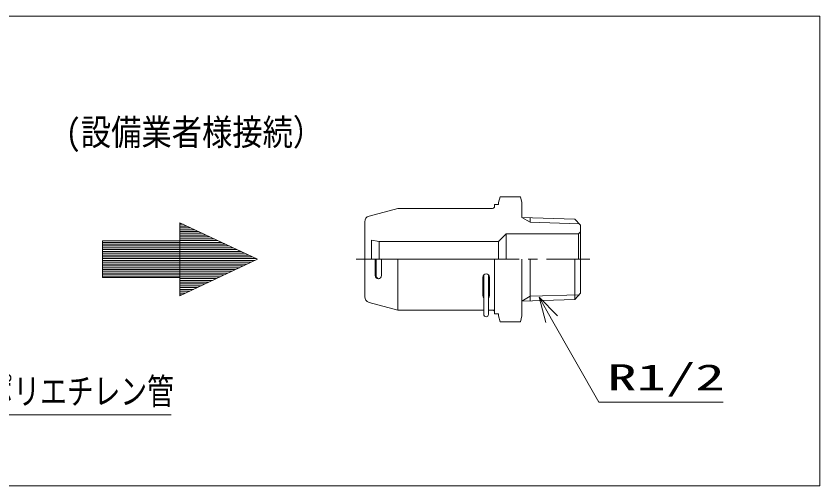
# Model space of a CAD drawing. Units: millimetres on the paper. Extents: x -305 to 305, y -152 to 152.
# Drawn here: x -155.7 to -66.9, y -30.8 to 21.1 of the extents above; entities that cross this region are included whole.
import ezdxf
from ezdxf.enums import TextEntityAlignment as Align

# ---------------------------------------------------------------- set-up
doc = ezdxf.new("R2010")
doc.units = ezdxf.units.MM
doc.linetypes.add('LONG_CHAIN', pattern=[21, 18, -1, 1, -1])
doc.layers.add('0-1_RV', color=7, linetype='Continuous', lineweight=9)
doc.layers.add('0-2_0', color=7, linetype='Continuous', lineweight=9)
doc.styles.add('ＭＳ ゴシック', font='')
doc.styles.get('ＭＳ ゴシック').set_extended_font_data('MS Gothic')

# ---------------------------------------------------------------- blocks, each defined once
blk = doc.blocks.new('_OPEN30')
at = {"layer": '0-2_0'}
blk.add_line((0, 0), (-1, 0), dxfattribs=at)
blk.add_lwpolyline([(-1, 0.2679), (0, 0), (-1, -0.2679)], dxfattribs=at)

msp = doc.modelspace()

# ---------------------------------------------------------------- linework, layer by layer
at = {"layer": '0-1_RV'}
for p, q in [((-217.239, 21.087), (-66.877, 21.087)), ((-66.877, 21.087), (-66.877, -30.838)), ((-102.382, 0.478), (-102.209, 1.126)), ((-102.209, 1.126), (-99.964, 1.126)), ((-99.964, 1.126), (-99.79, 0.478)), ((-102.814, 0.262), (-102.814, 0.046)), ((-102.814, 0.262), (-102.382, 0.262)), ((-102.382, 0.478), (-102.382, 0.262)), ((-99.79, -1.163), (-99.79, 0.478)), ((-116.676, -1.021), (-113.498, -0.17)), ((-113.498, -0.17), (-103.03, -0.17)), ((-137.571, -1.753), (-137.571, -9.818)), ((-137.571, -1.753), (-129.006, -5.786)), ((-117.157, -1.647), (-117.157, -5.786)), ((-99.79, -1.163), (-98.871, -1.694)), ((-99.79, -1.163), (-93.958, -1.349)), ((-98.871, -1.694), (-98.871, -1.193)), ((-98.871, -1.694), (-93.472, -1.867)), ((-93.958, -1.349), (-93.31, -2.039)), ((-137.219, -1.918), (-137.571, -1.918)), ((-136.794, -2.118), (-137.571, -2.118)), ((-136.37, -2.318), (-137.571, -2.318)), ((-135.945, -2.518), (-137.571, -2.518)), ((-93.31, -5.786), (-93.31, -2.039)), ((-135.52, -2.718), (-137.571, -2.718)), ((-135.095, -2.918), (-137.571, -2.918)), ((-134.671, -3.118), (-137.571, -3.118)), ((-134.246, -3.318), (-137.571, -3.318)), ((-133.821, -3.518), (-137.571, -3.518)), ((-102.382, -3.842), (-101.518, -2.978)), ((-93.526, -2.978), (-101.518, -2.978)), ((-101.518, -5.786), (-101.518, -2.978)), ((-93.526, -2.978), (-93.31, -2.762)), ((-93.526, -2.978), (-93.526, -5.786)), ((-146.135, -3.769), (-146.135, -7.802)), ((-146.135, -3.769), (-146.135, -7.802)), ((-137.571, -3.769), (-146.135, -3.769)), ((-132.972, -3.918), (-146.135, -3.918)), ((-132.547, -4.118), (-146.135, -4.118)), ((-132.122, -4.318), (-146.135, -4.318)), ((-133.396, -3.718), (-137.571, -3.718)), ((-116.422, -3.691), (-115.565, -3.842)), ((-116.422, -3.691), (-116.422, -5.786)), ((-115.565, -3.842), (-115.565, -5.786)), ((-102.382, -3.842), (-115.565, -3.842)), ((-102.382, -3.842), (-102.382, -5.786)), ((-131.697, -4.518), (-146.135, -4.518)), ((-131.273, -4.718), (-146.135, -4.718)), ((-130.848, -4.918), (-146.135, -4.918)), ((-130.423, -5.118), (-146.135, -5.118)), ((-129.999, -5.318), (-146.135, -5.318)), ((-129.574, -5.518), (-146.135, -5.518)), ((-129.149, -5.718), (-146.135, -5.718)), ((-129.288, -5.918), (-146.135, -5.918)), ((-129.713, -6.118), (-146.135, -6.118)), ((-129.006, -5.786), (-137.571, -9.818)), ((-117.157, -9.924), (-117.157, -5.786)), ((-116.008, -5.786), (-116.008, -7.591)), ((-115.897, -5.786), (-115.897, -7.591)), ((-115.299, -5.786), (-115.299, -7.591)), ((-113.498, -5.786), (-113.498, -11.402)), ((-102.814, -11.834), (-102.814, -5.786)), ((-99.79, -5.786), (-99.79, -12.05)), ((-98.871, -5.786), (-98.871, -10.379)), ((-93.958, -5.786), (-93.958, -10.222)), ((-93.31, -5.786), (-93.31, -9.533)), ((-130.138, -6.318), (-146.135, -6.318)), ((-130.562, -6.518), (-146.135, -6.518)), ((-130.987, -6.718), (-146.135, -6.718)), ((-131.412, -6.918), (-146.135, -6.918)), ((-131.837, -7.118), (-146.135, -7.118)), ((-132.261, -7.318), (-146.135, -7.318)), ((-132.686, -7.518), (-146.135, -7.518)), ((-133.111, -7.718), (-146.135, -7.718)), ((-137.571, -7.802), (-146.135, -7.802)), ((-133.536, -7.918), (-137.571, -7.918)), ((-104.11, -7.763), (-104.11, -9.795)), ((-104.002, -7.503), (-104.002, -11.877)), ((-103.484, -7.503), (-103.484, -11.877)), ((-103.376, -7.763), (-103.376, -9.795)), ((-133.96, -8.118), (-137.571, -8.118)), ((-134.385, -8.318), (-137.571, -8.318)), ((-134.81, -8.518), (-137.571, -8.518)), ((-135.235, -8.718), (-137.571, -8.718)), ((-135.659, -8.918), (-137.571, -8.918)), ((-136.084, -9.118), (-137.571, -9.118)), ((-136.509, -9.318), (-137.571, -9.318)), ((-136.933, -9.518), (-137.571, -9.518)), ((-137.358, -9.718), (-137.571, -9.718)), ((-98.871, -9.877), (-93.472, -9.705)), ((-93.958, -10.222), (-93.31, -9.533)), ((-116.676, -10.55), (-113.498, -11.402)), ((-99.79, -10.408), (-98.871, -9.877)), ((-99.79, -10.408), (-93.958, -10.222)), ((-113.498, -11.402), (-104.002, -11.402)), ((-103.484, -11.402), (-103.03, -11.402)), ((-102.814, -11.834), (-102.382, -11.834)), ((-102.382, -12.05), (-102.382, -11.834)), ((-102.382, -12.05), (-102.209, -12.698)), ((-99.964, -12.698), (-99.79, -12.05)), ((-102.209, -12.698), (-99.964, -12.698)), ((-217.239, -30.838), (-66.877, -30.838))]:
    msp.add_line(p, q, dxfattribs=at)
at = {"layer": '0-1_RV', "linetype": 'LONG_CHAIN'}
msp.add_line((-118.089, -5.786), (-92.281, -5.786), dxfattribs=at)
at = {"layer": '0-1_RV'}
msp.add_lwpolyline([(-146.135, -3.769), (-146.135, -7.802), (-137.571, -7.802), (-137.571, -9.818), (-129.006, -5.786), (-137.571, -1.753), (-137.571, -3.769)], close=True, dxfattribs=at)
for points in [[(-138.531, -22.995), (-166.071, -22.995), (-169.44, -11.403)], [(-77.563, -21.577), (-91.297, -21.577), (-96.522, -12.394)]]:
    msp.add_lwpolyline(points, dxfattribs=at)
for centre, radius, start, end in [((-103.03, 0.046), 0.216, 270, 0), ((-116.509, -1.647), 0.648, 105, 180.00006), ((-115.654, -7.591), 0.355, 180, 0), ((-115.542, -7.591), 0.355, 180, 260.93138), ((-103.743, -7.763), 0.367, 0, 180), ((-116.509, -9.924), 0.648, 179.99994, 255), ((-103.743, -9.795), 0.367, 180, 225.09913), ((-103.743, -9.795), 0.367, 314.90087, 0), ((-103.03, -11.618), 0.216, 0, 90), ((-103.743, -11.877), 0.259, 180, 0)]:
    msp.add_arc(centre, radius, start, end, dxfattribs=at)

# ---------------------------------------------------------------- block references
at = {"layer": '0-1_RV', "xscale": 2.77, "yscale": 2.77, "rotation": 119.63879}
msp.add_blockref('_OPEN30', (-97.892, -9.986), dxfattribs=at)

# ---------------------------------------------------------------- texts
at = {"layer": '0-1_RV', "style": 'ＭＳ ゴシック'}
for s, height, width, p in [('(設備業者様接続）', 2.886, 0.85, (-150.181, 5.943)), ('R1/2', 2.889, 1.65, (-90.367, -21.146)), ('架橋ポリエチレン管', 2.889, 0.75, (-164.832, -22.689))]:
    msp.add_text(s, height=height, dxfattribs=dict(at, width=width)).set_placement(p, align=Align.BOTTOM_LEFT)

doc.saveas('drawing.dxf')
